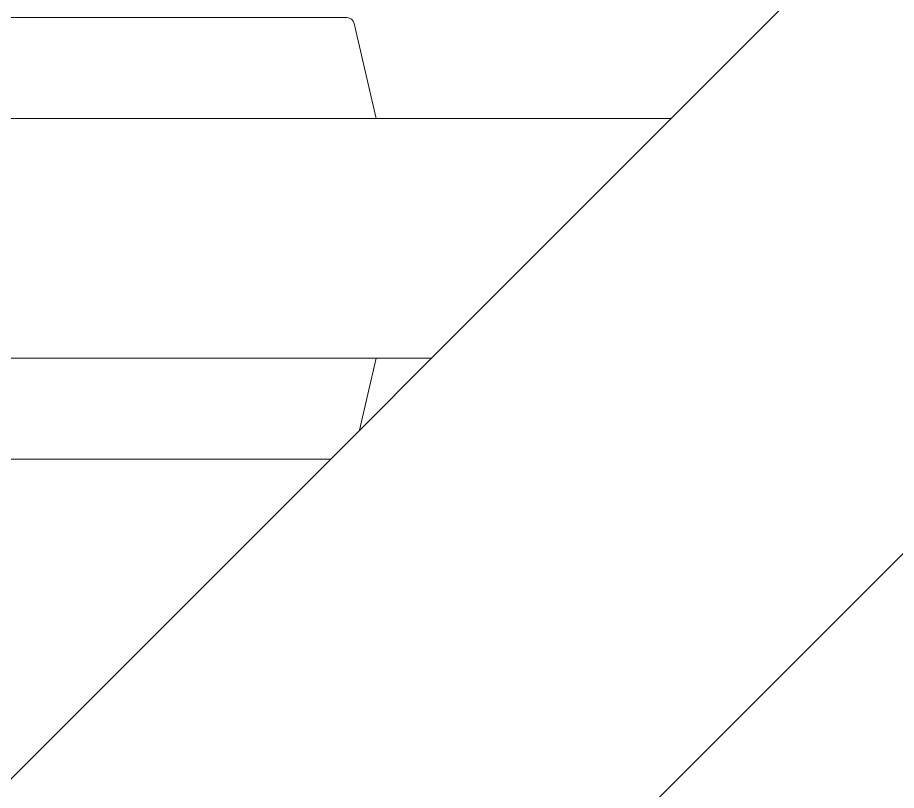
# Model space of a CAD drawing. Header units: millimetres. Extents: x 163705 to 1616509, y 81827 to 302547.
# Drawn here: x 1352208.1 to 1352394.5, y 143442.6 to 143606.5 of the extents above; entities that cross this region are included whole.
import ezdxf

# ---------------------------------------------------------------- set-up
doc = ezdxf.new("R2010")
doc.units = ezdxf.units.MM
doc.header["$LTSCALE"] = 10
doc.layers.add('1-设备轮廓', color=2, linetype='Continuous', lineweight=18)

# ---------------------------------------------------------------- blocks, each defined once
blk = doc.blocks.new('G$CE9C43516')
for p, q in [((2321, 975.7106781186594), (1850.289321881311, 505)), ((2321, 834.2893218813406), (1991.71067811863, 505)), ((2081.933699502086, 826.8299999999872), (1773.5, 826.8299999999872)), ((2088.145947945421, 805.3999999999942), (2083.482947905082, 825.5976721764018)), ((2150.689321881335, 805.3999999999942), (1773.5, 805.3999999999942)), ((2099.889321881346, 754.6000000000058), (1773.5, 754.6000000000058)), ((2084.620971514785, 739.3316496334737), (2088.145947945421, 754.6000000000058)), ((2078.459321881353, 733.1700000000128), (1773.5, 733.1700000000128))]:
    blk.add_line(p, q)
blk.add_arc((2081.933699502086, 825.2399999999907), 1.590000000000146, 13.00000000025529, 90)

msp = doc.modelspace()

# ---------------------------------------------------------------- block references
at = {"layer": '1-设备轮廓'}
msp.add_blockref('G$CE9C43516', (1350195.993344874, 142779.6317335198), dxfattribs=at)

doc.saveas('drawing.dxf')
